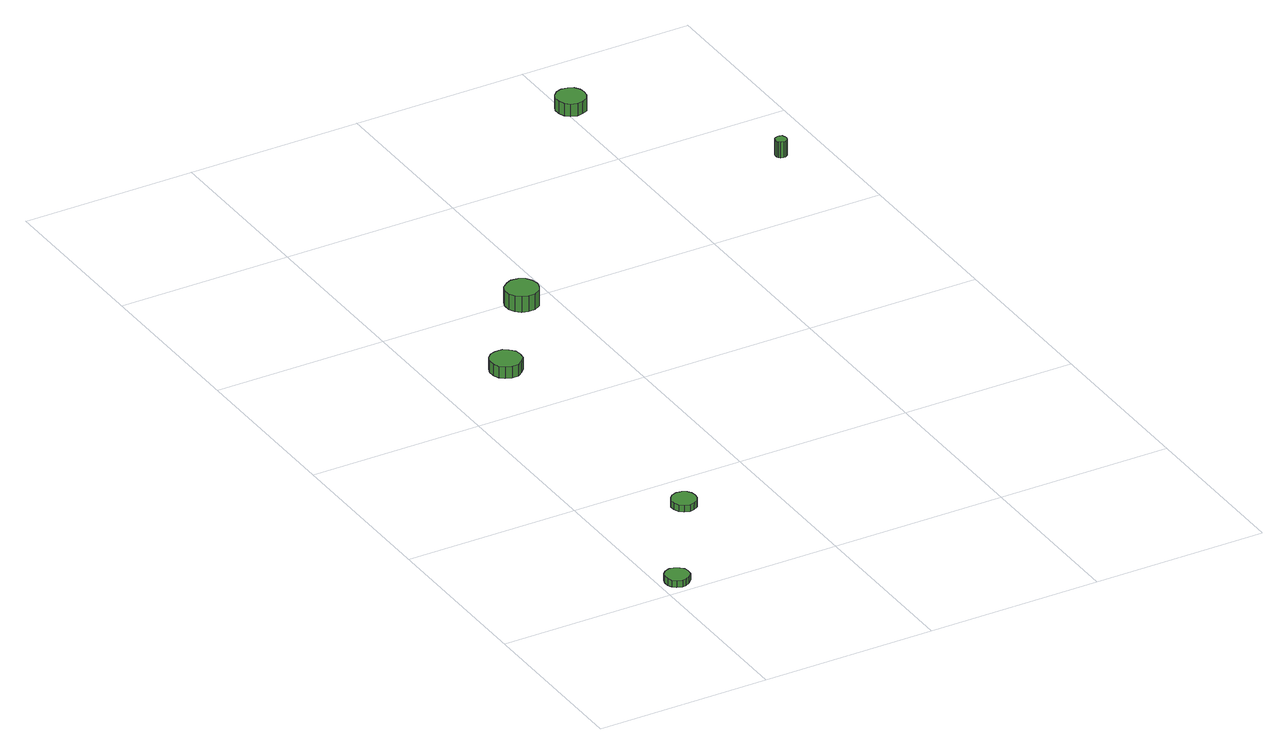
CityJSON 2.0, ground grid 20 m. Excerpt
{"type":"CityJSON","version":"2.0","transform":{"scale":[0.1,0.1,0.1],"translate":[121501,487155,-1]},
"CityObjects":{
"tree1":{"type":"SolitaryVegetationObject","attributes":{"function":"something"},"geometry":[{"type":"MultiSurface","lod":"1","boundaries":[[[0,1,2,3,4,5,6,7,8,9,10,11,12,13,14]],[[15,16,17,18,19,20,21,22,23,24,25,26,27,28,29]],[[0,29,28,1]],[[1,28,27,2]],[[2,27,26,3]],[[3,26,25,4]],[[4,25,24,5]],[[5,24,23,6]],[[6,23,22,7]],[[7,22,21,8]],[[8,21,20,9]],[[9,20,19,10]],[[10,19,18,11]],[[11,18,17,12]],[[12,17,16,13]],[[13,16,15,14]],[[14,15,29,0]]]}]},
"tree2":{"type":"SolitaryVegetationObject","attributes":{"function":"something"},"geometry":[{"type":"MultiSurface","lod":"1","boundaries":[[[30,31,32,33,34,35,36,37,38,39,40,41,42,43,44]],[[45,46,47,48,49,50,51,52,53,54,55,56,57,58,59]],[[30,59,58,31]],[[31,58,57,32]],[[32,57,56,33]],[[33,56,55,34]],[[34,55,54,35]],[[35,54,53,36]],[[36,53,52,37]],[[37,52,51,38]],[[38,51,50,39]],[[39,50,49,40]],[[40,49,48,41]],[[41,48,47,42]],[[42,47,46,43]],[[43,46,45,44]],[[44,45,59,30]]]}]},
"tree3":{"type":"SolitaryVegetationObject","attributes":{"function":"something"},"geometry":[{"type":"MultiSurface","lod":"1","boundaries":[[[60,61,62,63,64,65,66,67,68,69,70,71,72,73,74]],[[75,76,77,78,79,80,81,82,83,84,85,86,87,88,89]],[[60,89,88,61]],[[61,88,87,62]],[[62,87,86,63]],[[63,86,85,64]],[[64,85,84,65]],[[65,84,83,66]],[[66,83,82,67]],[[67,82,81,68]],[[68,81,80,69]],[[69,80,79,70]],[[70,79,78,71]],[[71,78,77,72]],[[72,77,76,73]],[[73,76,75,74]],[[74,75,89,60]]]}]},
"tree4":{"type":"SolitaryVegetationObject","attributes":{"function":"something"},"geometry":[{"type":"MultiSurface","lod":"1","boundaries":[[[90,91,92,93,94,95,96,97,98,99,100,101,102,103,104]],[[105,106,107,108,109,110,111,112,113,114,115,116,117,118,119]],[[90,119,118,91]],[[91,118,117,92]],[[92,117,116,93]],[[93,116,115,94]],[[94,115,114,95]],[[95,114,113,96]],[[96,113,112,97]],[[97,112,111,98]],[[98,111,110,99]],[[99,110,109,100]],[[100,109,108,101]],[[101,108,107,102]],[[102,107,106,103]],[[103,106,105,104]],[[104,105,119,90]]]}]},
"tree5":{"type":"SolitaryVegetationObject","attributes":{"function":"something"},"geometry":[{"type":"MultiSurface","lod":"1","boundaries":[[[120,121,122,123,124,125,126,127,128,129,130,131,132,133,134]],[[135,136,137,138,139,140,141,142,143,144,145,146,147,148,149]],[[120,149,148,121]],[[121,148,147,122]],[[122,147,146,123]],[[123,146,145,124]],[[124,145,144,125]],[[125,144,143,126]],[[126,143,142,127]],[[127,142,141,128]],[[128,141,140,129]],[[129,140,139,130]],[[130,139,138,131]],[[131,138,137,132]],[[132,137,136,133]],[[133,136,135,134]],[[134,135,149,120]]]}]},
"tree6":{"type":"SolitaryVegetationObject","attributes":{"function":"something"},"geometry":[{"type":"MultiSurface","lod":"1","boundaries":[[[150,151,152,153,154,155,156,157,158,159,160,161,162,163,164]],[[165,166,167,168,169,170,171,172,173,174,175,176,177,178,179]],[[150,179,178,151]],[[151,178,177,152]],[[152,177,176,153]],[[153,176,175,154]],[[154,175,174,155]],[[155,174,173,156]],[[156,173,172,157]],[[157,172,171,158]],[[158,171,170,159]],[[159,170,169,160]],[[160,169,168,161]],[[161,168,167,162]],[[162,167,166,163]],[[163,166,165,164]],[[164,165,179,150]]]}]}
},
"vertices":[
[35,22,14],[34,28,14],[30,32,14],[25,35,14],[20,36,14],[14,34,14],[10,30,14],[8,25,14],[8,19,14],[10,14,14],[14,10,14],[20,8,14],[25,9,14],[30,12,14],[34,16,14],[34,16,6],[30,12,6],[25,9,6],[20,8,6],[14,10,6],[10,14,6],[8,19,6],[8,25,6],[10,30,6],[14,34,6],[20,36,6],[25,35,6],[30,32,6],[34,28,6],[35,22,6],
[119,153,14],[118,159,14],[115,163,14],[110,166,14],[104,167,14],[98,165,14],[94,161,14],[91,156,14],[91,150,14],[94,144,14],[98,140,14],[104,138,14],[110,139,14],[115,142,14],[118,147,14],[118,147,6],[115,142,6],[110,139,6],[104,138,6],[98,140,6],[94,144,6],[91,150,6],[91,156,6],[94,161,6],[98,165,6],[104,167,6],[110,166,6],[115,163,6],[118,159,6],[119,153,6],
[100,486,20],[99,493,20],[94,499,20],[88,503,20],[80,503,20],[73,501,20],[68,496,20],[65,489,20],[65,482,20],[68,475,20],[73,470,20],[80,468,20],[88,468,20],[94,472,20],[99,478,20],[99,478,6],[94,472,6],[88,468,6],[80,468,6],[73,470,6],[68,475,6],[65,482,6],[65,489,6],[68,496,6],[73,501,6],[80,503,6],[88,503,6],[94,499,6],[99,493,6],[100,486,6],
[184,595,25],[182,603,25],[178,609,25],[171,613,25],[163,614,25],[156,611,25],[150,606,25],[147,599,25],[147,591,25],[150,584,25],[156,579,25],[163,577,25],[171,577,25],[178,581,25],[182,588,25],[182,588,6],[178,581,6],[171,577,6],[163,577,6],[156,579,6],[150,584,6],[147,591,6],[147,599,6],[150,606,6],[156,611,6],[163,614,6],[171,613,6],[178,609,6],[182,603,6],[184,595,6],
[426,915,21],[425,922,21],[421,928,21],[415,931,21],[408,932,21],[401,930,21],[396,925,21],[393,919,21],[393,912,21],[396,905,21],[401,900,21],[408,898,21],[415,899,21],[421,902,21],[425,908,21],[425,908,6],[421,902,6],[415,899,6],[408,898,6],[401,900,6],[396,905,6],[393,912,6],[393,919,6],[396,925,6],[401,930,6],[408,932,6],[415,931,6],[421,928,6],[425,922,6],[426,915,6],
[559,723,25],[558,725,25],[557,728,25],[554,729,25],[552,729,25],[549,728,25],[547,727,25],[546,724,25],[546,721,25],[547,719,25],[549,717,25],[552,716,25],[554,716,25],[557,718,25],[558,720,25],[558,720,6],[557,718,6],[554,716,6],[552,716,6],[549,717,6],[547,719,6],[546,721,6],[546,724,6],[547,727,6],[549,728,6],[552,729,6],[554,729,6],[557,728,6],[558,725,6],[559,723,6]
]}
